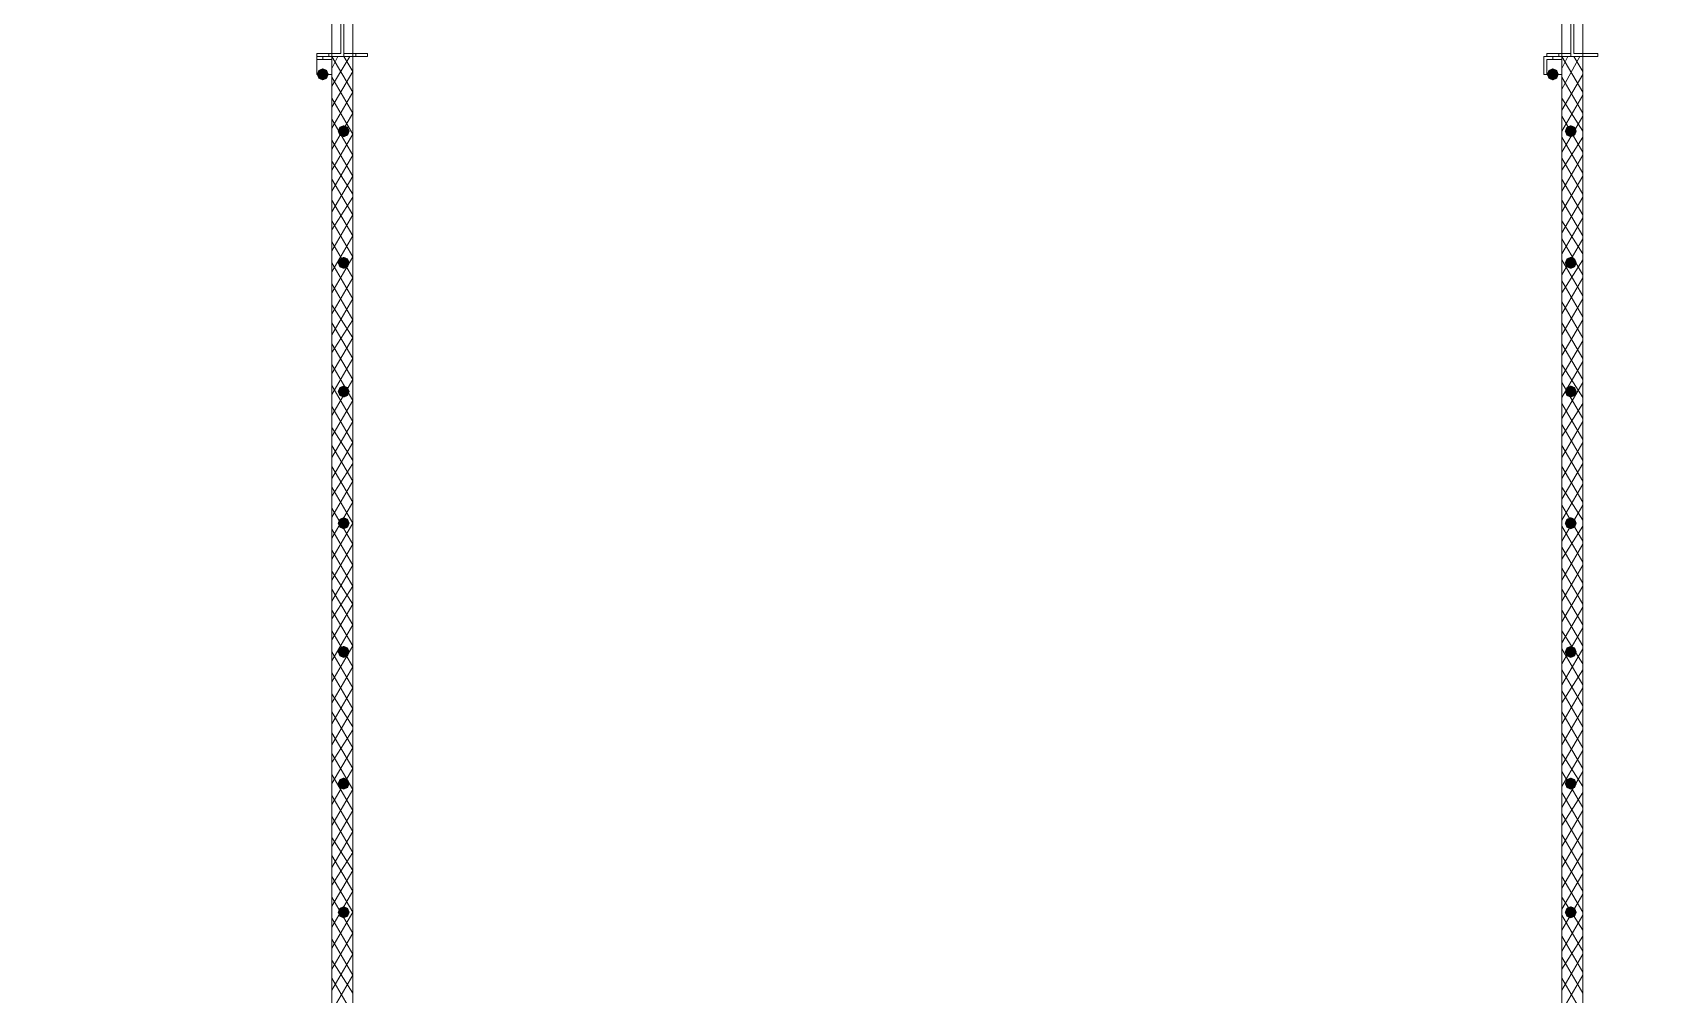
# Model space of a CAD drawing. Header units: millimetres. Extents: x 0 to 420, y 0 to 297.
# Drawn here: x 151.89 to 174.84, y 109.71 to 123.32 of the extents above; entities that cross this region are included whole.
import ezdxf

# ---------------------------------------------------------------- set-up
doc = ezdxf.new("R2010")
doc.units = ezdxf.units.MM

msp = doc.modelspace()

# ---------------------------------------------------------------- hatches: boundary and pattern name
for points in [[(156.083, 122.724333), (156.058129, 122.664537), (155.998333, 122.639667), (155.938538, 122.664537), (155.913667, 122.724333), (155.938537, 122.784129), (155.998333, 122.809), (156.058129, 122.784129)], [(173.482, 122.724333), (173.457129, 122.664537), (173.397333, 122.639667), (173.337538, 122.664537), (173.312667, 122.724333), (173.337537, 122.784129), (173.397333, 122.809), (173.457129, 122.784129)], [(156.379333, 121.92), (156.354463, 121.860204), (156.294667, 121.835333), (156.234871, 121.860204), (156.21, 121.92), (156.234871, 121.979796), (156.294667, 122.004667), (156.354462, 121.979796)], [(173.736, 121.92), (173.711129, 121.860204), (173.651333, 121.835333), (173.591538, 121.860204), (173.566667, 121.92), (173.591537, 121.979796), (173.651333, 122.004667), (173.711129, 121.979796)], [(156.379333, 120.057333), (156.354463, 119.997537), (156.294667, 119.972667), (156.234871, 119.997537), (156.21, 120.057333), (156.234871, 120.117129), (156.294667, 120.142), (156.354462, 120.117129)], [(173.736, 120.057333), (173.711129, 119.997537), (173.651333, 119.972667), (173.591538, 119.997537), (173.566667, 120.057333), (173.591537, 120.117129), (173.651333, 120.142), (173.711129, 120.117129)], [(156.379333, 118.237), (156.354463, 118.177204), (156.294667, 118.152333), (156.234871, 118.177204), (156.21, 118.237), (156.234871, 118.296796), (156.294667, 118.321667), (156.354462, 118.296796)], [(173.736, 118.237), (173.711129, 118.177204), (173.651333, 118.152333), (173.591538, 118.177204), (173.566667, 118.237), (173.591537, 118.296796), (173.651333, 118.321667), (173.711129, 118.296796)], [(156.379333, 116.374333), (156.354463, 116.314537), (156.294667, 116.289667), (156.234871, 116.314537), (156.21, 116.374333), (156.234871, 116.434129), (156.294667, 116.459), (156.354462, 116.434129)], [(173.736, 116.374333), (173.711129, 116.314537), (173.651333, 116.289667), (173.591538, 116.314537), (173.566667, 116.374333), (173.591537, 116.434129), (173.651333, 116.459), (173.711129, 116.434129)], [(156.379333, 114.554), (156.354463, 114.494204), (156.294667, 114.469333), (156.234871, 114.494204), (156.21, 114.554), (156.234871, 114.613796), (156.294667, 114.638667), (156.354462, 114.613796)], [(173.736, 114.554), (173.711129, 114.494204), (173.651333, 114.469333), (173.591538, 114.494204), (173.566667, 114.554), (173.591537, 114.613796), (173.651333, 114.638667), (173.711129, 114.613796)], [(156.379333, 112.691333), (156.354463, 112.631537), (156.294667, 112.606667), (156.234871, 112.631537), (156.21, 112.691333), (156.234871, 112.751129), (156.294667, 112.776), (156.354462, 112.751129)], [(173.736, 112.691333), (173.711129, 112.631537), (173.651333, 112.606667), (173.591538, 112.631537), (173.566667, 112.691333), (173.591537, 112.751129), (173.651333, 112.776), (173.711129, 112.751129)], [(156.379333, 110.871), (156.354463, 110.811204), (156.294667, 110.786333), (156.234871, 110.811204), (156.21, 110.871), (156.234871, 110.930796), (156.294667, 110.955667), (156.354462, 110.930796)], [(173.736, 110.871), (173.711129, 110.811204), (173.651333, 110.786333), (173.591538, 110.811204), (173.566667, 110.871), (173.591537, 110.930796), (173.651333, 110.955667), (173.711129, 110.930796)]]:
    msp.add_hatch(color=7).paths.add_polyline_path(points, flags=0)

# ---------------------------------------------------------------- linework, layer by layer
at = {"color": 43, "lineweight": 0}
for points in [[(139.022667, 140.081), (139.022667, 105.579333), (156.125333, 105.579333), (156.125333, 140.081)], [(173.524333, 140.081), (156.421667, 140.081), (156.421667, 105.579333), (173.524333, 105.579333)], [(190.923333, 140.081), (173.820667, 140.081), (173.820667, 105.579333), (190.923333, 105.579333)]]:
    msp.add_lwpolyline(points, close=True, dxfattribs=at)
at = {"color": 7, "lineweight": 0}
for points in [[(156.633333, 122.978333), (155.913667, 122.978333), (155.913667, 123.020667), (156.252333, 123.020667), (156.252333, 123.655667), (155.913667, 123.655667), (155.913667, 123.698), (156.633333, 123.698), (156.633333, 123.655667), (156.294667, 123.655667), (156.294667, 123.020667), (156.633333, 123.020667)], [(174.032333, 122.978333), (173.312667, 122.978333), (173.312667, 123.020667), (173.651333, 123.020667), (173.651333, 123.655667), (173.312667, 123.655667), (173.312667, 123.698), (174.032333, 123.698), (174.032333, 123.655667), (173.693667, 123.655667), (173.693667, 123.020667), (174.032333, 123.020667)], [(156.125333, 122.978333), (155.913667, 122.978333), (155.913667, 122.724333), (156.125333, 122.724333)], [(156.125333, 122.936), (156.125333, 122.724333), (155.913667, 122.724333), (155.913667, 122.936)], [(156.125333, 122.978333), (156.125333, 106.299), (156.421667, 106.299), (156.421667, 122.978333)], [(173.524333, 122.978333), (173.270333, 122.978333), (173.270333, 122.724333), (173.524333, 122.724333)], [(173.524333, 122.936), (173.524333, 122.724333), (173.312667, 122.724333), (173.312667, 122.936)], [(173.524333, 122.978333), (173.524333, 106.299), (173.820667, 106.299), (173.820667, 122.978333)]]:
    msp.add_lwpolyline(points, close=True, dxfattribs=at)
for points in [[(156.294667, 122.978333), (156.294667, 123.698)], [(173.651333, 122.978333), (173.651333, 123.698)], [(155.913667, 122.978333), (155.913667, 123.020667)], [(156.083, 122.978333), (156.083, 123.020667)], [(156.464, 122.978333), (156.464, 123.020667)], [(156.633333, 122.978333), (156.633333, 123.020667)], [(173.312667, 122.978333), (173.312667, 123.020667)], [(173.482, 122.978333), (173.482, 123.020667)], [(173.820667, 122.978333), (173.820667, 123.020667)], [(174.032333, 122.978333), (174.032333, 123.020667)], [(155.998333, 122.978333), (155.998333, 122.936)], [(156.125333, 122.809), (156.21, 122.978333)], [(156.125333, 122.555), (156.379333, 122.978333)], [(156.421667, 122.470333), (156.125333, 122.978333)], [(156.125333, 122.258667), (156.421667, 122.766667)], [(156.421667, 122.766667), (156.294667, 122.978333)], [(173.397333, 122.978333), (173.397333, 122.936)], [(173.524333, 122.809), (173.609, 122.978333)], [(173.524333, 122.512667), (173.778333, 122.978333)], [(173.820667, 122.470333), (173.524333, 122.978333)], [(173.820667, 122.766667), (173.693667, 122.978333)], [(156.421667, 122.174), (156.125333, 122.682)], [(173.524333, 122.216333), (173.820667, 122.724333)], [(173.820667, 122.174), (173.524333, 122.682)], [(156.125333, 121.962333), (156.421667, 122.470333)], [(156.421667, 121.877667), (156.125333, 122.385667)], [(173.524333, 121.92), (173.820667, 122.428)], [(173.820667, 121.92), (173.524333, 122.385667)], [(156.125333, 121.666), (156.421667, 122.174)], [(156.421667, 121.581333), (156.125333, 122.089333)], [(173.524333, 121.623667), (173.820667, 122.131667)], [(173.820667, 121.623667), (173.524333, 122.131667)], [(156.125333, 121.369667), (156.421667, 121.877667)], [(156.421667, 121.285), (156.125333, 121.793)], [(173.524333, 121.369667), (173.820667, 121.835333)], [(173.820667, 121.327333), (173.524333, 121.835333)], [(156.125333, 121.073333), (156.421667, 121.581333)], [(156.421667, 121.031), (156.125333, 121.496667)], [(173.524333, 121.073333), (173.820667, 121.581333)], [(173.820667, 121.031), (173.524333, 121.539)], [(156.125333, 120.777), (156.421667, 121.285)], [(156.421667, 120.734667), (156.125333, 121.242667)], [(173.524333, 120.777), (173.820667, 121.285)], [(173.820667, 120.734667), (173.524333, 121.242667)], [(156.125333, 120.523), (156.421667, 120.988667)], [(156.421667, 120.438333), (156.125333, 120.946333)], [(173.524333, 120.480667), (173.820667, 120.988667)], [(173.820667, 120.438333), (173.524333, 120.946333)], [(156.125333, 120.226667), (156.421667, 120.734667)], [(173.524333, 120.184333), (173.820667, 120.692333)], [(156.421667, 120.142), (156.125333, 120.65)], [(173.820667, 120.184333), (173.524333, 120.65)], [(156.125333, 119.930333), (156.421667, 120.438333)], [(156.421667, 119.845667), (156.125333, 120.353667)], [(173.524333, 119.888), (173.820667, 120.396)], [(173.820667, 119.888), (173.524333, 120.396)], [(156.125333, 119.634), (156.421667, 120.142)], [(156.421667, 119.549333), (156.125333, 120.057333)], [(173.524333, 119.634), (173.820667, 120.099667)], [(173.820667, 119.591667), (173.524333, 120.099667)], [(156.125333, 119.337667), (156.421667, 119.845667)], [(173.524333, 119.337667), (173.820667, 119.845667)], [(173.820667, 119.295333), (173.524333, 119.803333)], [(156.421667, 119.253), (156.125333, 119.761)], [(156.125333, 119.041333), (156.421667, 119.549333)], [(173.524333, 119.041333), (173.820667, 119.549333)], [(156.421667, 118.999), (156.125333, 119.464667)], [(173.820667, 118.999), (173.524333, 119.507)], [(156.125333, 118.787333), (156.421667, 119.253)], [(156.421667, 118.702667), (156.125333, 119.210667)], [(173.524333, 118.745), (173.820667, 119.253)], [(173.820667, 118.702667), (173.524333, 119.210667)], [(156.125333, 118.491), (156.421667, 118.999)], [(156.421667, 118.406333), (156.125333, 118.914333)], [(173.524333, 118.448667), (173.820667, 118.956667)], [(173.820667, 118.406333), (173.524333, 118.914333)], [(156.125333, 118.194667), (156.421667, 118.702667)], [(173.524333, 118.152333), (173.820667, 118.660333)], [(156.421667, 118.11), (156.125333, 118.618)], [(156.125333, 117.898333), (156.421667, 118.406333)], [(173.820667, 118.152333), (173.524333, 118.618)], [(156.421667, 117.813667), (156.125333, 118.321667)], [(173.524333, 117.856), (173.820667, 118.364)], [(173.820667, 117.856), (173.524333, 118.364)], [(156.125333, 117.602), (156.421667, 118.11)], [(156.421667, 117.517333), (156.125333, 118.025333)], [(173.524333, 117.602), (173.820667, 118.067667)], [(173.820667, 117.559667), (173.524333, 118.067667)], [(156.125333, 117.305667), (156.421667, 117.813667)], [(156.421667, 117.263333), (156.125333, 117.729)], [(173.524333, 117.305667), (173.820667, 117.813667)], [(173.820667, 117.263333), (173.524333, 117.771333)], [(156.125333, 117.009333), (156.421667, 117.517333)], [(173.524333, 117.009333), (173.820667, 117.517333)], [(156.421667, 116.967), (156.125333, 117.475)], [(173.820667, 116.967), (173.524333, 117.475)], [(156.125333, 116.755333), (156.421667, 117.221)], [(156.421667, 116.670667), (156.125333, 117.178667)], [(173.524333, 116.713), (173.820667, 117.221)], [(173.820667, 116.670667), (173.524333, 117.178667)], [(156.125333, 116.459), (156.421667, 116.967)], [(156.421667, 116.374333), (156.125333, 116.882333)], [(173.524333, 116.416667), (173.820667, 116.924667)], [(173.820667, 116.416667), (173.524333, 116.882333)], [(156.125333, 116.162667), (156.421667, 116.670667)], [(156.421667, 116.078), (156.125333, 116.586)], [(173.524333, 116.120333), (173.820667, 116.628333)], [(173.820667, 116.120333), (173.524333, 116.628333)], [(156.125333, 115.866333), (156.421667, 116.374333)], [(173.524333, 115.866333), (173.820667, 116.332)], [(173.820667, 115.824), (173.524333, 116.332)], [(156.421667, 115.781667), (156.125333, 116.289667)], [(156.125333, 115.57), (156.421667, 116.078)], [(156.421667, 115.485333), (156.125333, 115.993333)], [(173.524333, 115.57), (173.820667, 116.078)], [(173.820667, 115.527667), (173.524333, 116.035667)], [(156.125333, 115.273667), (156.421667, 115.781667)], [(156.421667, 115.231333), (156.125333, 115.697)], [(173.524333, 115.273667), (173.820667, 115.781667)], [(173.820667, 115.231333), (173.524333, 115.739333)], [(156.125333, 115.019667), (156.421667, 115.485333)], [(156.421667, 114.935), (156.125333, 115.443)], [(173.524333, 114.977333), (173.820667, 115.485333)], [(173.820667, 114.935), (173.524333, 115.443)], [(156.125333, 114.723333), (156.421667, 115.231333)], [(173.524333, 114.681), (173.820667, 115.189)], [(156.421667, 114.638667), (156.125333, 115.146667)], [(173.820667, 114.638667), (173.524333, 115.146667)], [(156.125333, 114.427), (156.421667, 114.935)], [(156.421667, 114.342333), (156.125333, 114.850333)], [(173.524333, 114.384667), (173.820667, 114.892667)], [(173.820667, 114.384667), (173.524333, 114.850333)], [(156.125333, 114.130667), (156.421667, 114.638667)], [(156.421667, 114.046), (156.125333, 114.554)], [(173.524333, 114.088333), (173.820667, 114.596333)], [(173.820667, 114.088333), (173.524333, 114.596333)], [(156.125333, 113.834333), (156.421667, 114.342333)], [(173.524333, 113.834333), (173.820667, 114.3)], [(173.820667, 113.792), (173.524333, 114.3)], [(156.421667, 113.749667), (156.125333, 114.257667)], [(156.125333, 113.538), (156.421667, 114.046)], [(173.524333, 113.538), (173.820667, 114.046)], [(156.421667, 113.495667), (156.125333, 113.961333)], [(173.820667, 113.495667), (173.524333, 114.003667)], [(156.125333, 113.241667), (156.421667, 113.749667)], [(156.421667, 113.199333), (156.125333, 113.707333)], [(173.524333, 113.241667), (173.820667, 113.749667)], [(173.820667, 113.199333), (173.524333, 113.707333)], [(156.125333, 112.987667), (156.421667, 113.453333)], [(156.421667, 112.903), (156.125333, 113.411)], [(173.524333, 112.945333), (173.820667, 113.453333)], [(173.820667, 112.903), (173.524333, 113.411)], [(156.125333, 112.691333), (156.421667, 113.199333)], [(173.524333, 112.649), (173.820667, 113.157)], [(156.421667, 112.606667), (156.125333, 113.114667)], [(156.125333, 112.395), (156.421667, 112.903)], [(173.820667, 112.649), (173.524333, 113.114667)], [(156.421667, 112.310333), (156.125333, 112.818333)], [(173.524333, 112.352667), (173.820667, 112.860667)], [(173.820667, 112.352667), (173.524333, 112.860667)], [(156.125333, 112.098667), (156.421667, 112.606667)], [(156.421667, 112.014), (156.125333, 112.522)], [(173.524333, 112.098667), (173.820667, 112.564333)], [(173.820667, 112.056333), (173.524333, 112.564333)], [(156.125333, 111.802333), (156.421667, 112.310333)], [(156.421667, 111.717667), (156.125333, 112.225667)], [(173.524333, 111.802333), (173.820667, 112.310333)], [(173.820667, 111.76), (173.524333, 112.268)], [(156.125333, 111.506), (156.421667, 112.014)], [(173.524333, 111.506), (173.820667, 112.014)], [(173.820667, 111.463667), (173.524333, 111.971667)], [(156.421667, 111.463667), (156.125333, 111.929333)], [(156.125333, 111.252), (156.421667, 111.717667)], [(156.421667, 111.167333), (156.125333, 111.675333)], [(173.524333, 111.209667), (173.820667, 111.717667)], [(173.820667, 111.167333), (173.524333, 111.675333)], [(156.125333, 110.955667), (156.421667, 111.463667)], [(156.421667, 110.871), (156.125333, 111.379)], [(173.524333, 110.913333), (173.820667, 111.421333)], [(173.820667, 110.871), (173.524333, 111.379)], [(156.125333, 110.659333), (156.421667, 111.167333)], [(156.421667, 110.574667), (156.125333, 111.082667)], [(173.524333, 110.617), (173.820667, 111.125)], [(173.820667, 110.617), (173.524333, 111.082667)], [(156.125333, 110.363), (156.421667, 110.871)], [(173.524333, 110.320667), (173.820667, 110.828667)], [(173.820667, 110.320667), (173.524333, 110.828667)], [(156.421667, 110.278333), (156.125333, 110.786333)], [(156.125333, 110.066667), (156.421667, 110.574667)], [(156.421667, 109.982), (156.125333, 110.49)], [(173.524333, 110.066667), (173.820667, 110.532333)], [(173.820667, 110.024333), (173.524333, 110.532333)], [(156.125333, 109.770333), (156.421667, 110.278333)], [(156.421667, 109.728), (156.125333, 110.193667)], [(173.524333, 109.770333), (173.820667, 110.278333)], [(173.820667, 109.728), (173.524333, 110.236)], [(156.125333, 109.474), (156.421667, 109.982)], [(156.421667, 109.431667), (156.125333, 109.939667)], [(173.524333, 109.474), (173.820667, 109.982)], [(173.820667, 109.431667), (173.524333, 109.939667)]]:
    msp.add_lwpolyline(points, dxfattribs=at)

doc.saveas('drawing.dxf')
